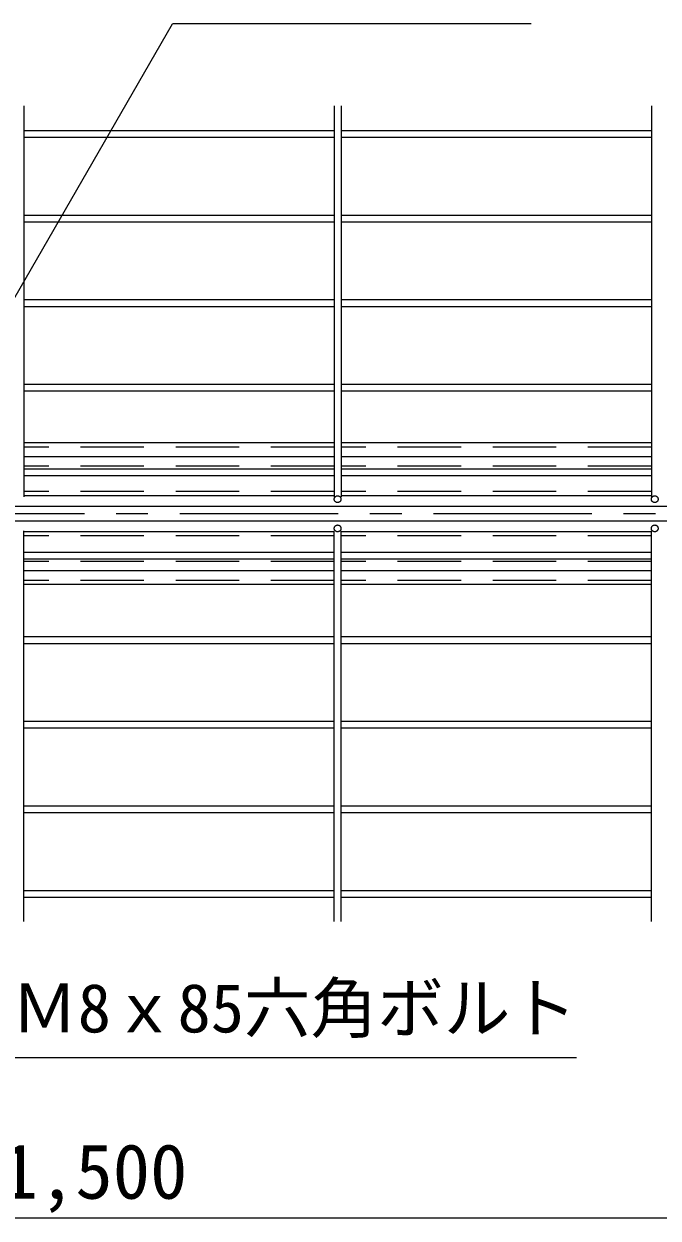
# Model space of a CAD drawing. Units: millimetres, scale not verified. Extents: x -10000 to 10000, y -6925 to 6925.
# Drawn here: x -179 to 821, y 2980 to 4863 of the extents above; entities that cross this region are included whole.
import ezdxf
from ezdxf.enums import TextEntityAlignment as Align

# ---------------------------------------------------------------- set-up
doc = ezdxf.new("R2010")
doc.units = ezdxf.units.MM
doc.header["$LTSCALE"] = 50
doc.linetypes.add('CHAIN1', pattern=[8, 5, -1, 1, -1])
doc.linetypes.add('DASHED2', pattern=[3, 2, -1])
for name, color, linetype, lineweight in [('0-5_1-7', 7, 'Continuous', 9), ('0-9_1-8', 3, 'Continuous', 9), ('1-1_2-7', 7, 'Continuous', 9), ('1-2_2-5', 6, 'Continuous', 9), ('1-3_2-4', 2, 'DASHED2', 9), ('1-4_2-3', 7, 'DASHED2', 9), ('1-7_2-8', 3, 'Continuous', 9)]:
    doc.layers.add(name, color=color, linetype=linetype, lineweight=lineweight)
doc.styles.add('ＭＳ ゴシック', font='')
doc.styles.get('ＭＳ ゴシック').set_extended_font_data('MS Gothic')

msp = doc.modelspace()

# ---------------------------------------------------------------- linework, layer by layer
at = {"layer": '1-1_2-7', "color": 3}
msp.add_line((2085.43, 2980), (-2914.57, 2980), dxfattribs=at)
at = {"layer": '1-2_2-5'}
for p, q in [((-179.23, 4733.28), (-179.23, 4117.04)), ((310.1, 4733.28), (310.1, 4117.04)), ((320.77, 4733.28), (320.77, 4117.04)), ((810.1, 4733.28), (810.1, 4117.04)), ((-179.23, 4694.71), (310.1, 4694.71)), ((320.77, 4694.71), (810.1, 4694.71)), ((-179.23, 4684.04), (310.1, 4684.04)), ((320.77, 4684.04), (810.1, 4684.04)), ((-179.23, 4561.38), (310.1, 4561.38)), ((320.77, 4561.38), (810.1, 4561.38)), ((-179.23, 4550.71), (310.1, 4550.71)), ((320.77, 4550.71), (810.1, 4550.71)), ((-179.23, 4428.04), (310.1, 4428.04)), ((320.77, 4428.04), (810.1, 4428.04)), ((-179.23, 4417.38), (310.1, 4417.38)), ((320.77, 4417.38), (810.1, 4417.38)), ((-179.23, 4294.71), (310.1, 4294.71)), ((320.77, 4294.71), (810.1, 4294.71)), ((-179.23, 4284.04), (310.1, 4284.04)), ((320.77, 4284.04), (810.1, 4284.04)), ((-179.23, 4161.38), (310.1, 4161.38)), ((320.77, 4161.38), (810.1, 4161.38)), ((-179.23, 4150.71), (310.1, 4150.71)), ((320.77, 4150.71), (810.1, 4150.71)), ((-179.23, 3447.47), (-179.23, 4063.71)), ((310.1, 3447.47), (310.1, 4063.71)), ((320.77, 3447.47), (320.77, 4063.71)), ((810.1, 3447.47), (810.1, 4063.71)), ((-179.23, 4030.04), (310.1, 4030.04)), ((320.77, 4030.04), (810.1, 4030.04)), ((-179.23, 4019.38), (310.1, 4019.38)), ((320.77, 4019.38), (810.1, 4019.38)), ((-179.23, 3896.71), (310.1, 3896.71)), ((-179.23, 3886.04), (310.1, 3886.04)), ((320.77, 3896.71), (810.1, 3896.71)), ((320.77, 3886.04), (810.1, 3886.04)), ((-179.23, 3763.38), (310.1, 3763.38)), ((-179.23, 3752.71), (310.1, 3752.71)), ((320.77, 3763.38), (810.1, 3763.38)), ((320.77, 3752.71), (810.1, 3752.71)), ((-179.23, 3630.04), (310.1, 3630.04)), ((-179.23, 3619.38), (310.1, 3619.38)), ((320.77, 3630.04), (810.1, 3630.04)), ((320.77, 3619.38), (810.1, 3619.38)), ((-179.23, 3496.71), (310.1, 3496.71)), ((-179.23, 3486.04), (310.1, 3486.04)), ((320.77, 3496.71), (810.1, 3496.71)), ((320.77, 3486.04), (810.1, 3486.04))]:
    msp.add_line(p, q, dxfattribs=at)
at = {"layer": '1-2_2-5', "linetype": 'DASHED2'}
for centre in [(315.43, 4113.38), (815.43, 4113.38), (315.43, 4067.38), (815.43, 4067.38)]:
    msp.add_circle(centre, 5.33, dxfattribs=at)
at = {"layer": '1-3_2-4', "linetype": 'Continuous'}
for p, q in [((310.1, 4202.04), (-179.23, 4202.04)), ((810.1, 4202.04), (320.77, 4202.04)), ((310.1, 4118.71), (-179.23, 4118.71)), ((810.1, 4118.71), (320.77, 4118.71)), ((310.1, 4062.04), (-179.23, 4062.04)), ((810.1, 4062.04), (320.77, 4062.04)), ((310.1, 3978.71), (-179.23, 3978.71)), ((810.1, 3978.71), (320.77, 3978.71))]:
    msp.add_line(p, q, dxfattribs=at)
at = {"layer": '1-3_2-4'}
for p, q in [((310.1, 4195.38), (-179.23, 4195.38)), ((810.1, 4195.38), (320.77, 4195.38)), ((310.1, 4125.38), (-179.23, 4125.38)), ((810.1, 4125.38), (320.77, 4125.38)), ((310.1, 4055.38), (-179.23, 4055.38)), ((810.1, 4055.38), (320.77, 4055.38)), ((310.1, 3985.38), (-179.23, 3985.38)), ((810.1, 3985.38), (320.77, 3985.38))]:
    msp.add_line(p, q, dxfattribs=at)
at = {"layer": '1-4_2-3', "linetype": 'Continuous'}
for p, q in [((310.1, 4180.38), (-179.23, 4180.38)), ((810.1, 4180.38), (320.77, 4180.38)), ((2085.43, 4102.04), (-2685.84, 4102.04)), ((2085.43, 4078.71), (-2685.84, 4078.71)), ((310.1, 4000.38), (-179.23, 4000.38)), ((810.1, 4000.38), (320.77, 4000.38))]:
    msp.add_line(p, q, dxfattribs=at)
at = {"layer": '1-4_2-3'}
for p, q in [((310.1, 4165.38), (-179.23, 4165.38)), ((810.1, 4165.38), (320.77, 4165.38)), ((310.1, 4015.38), (-179.23, 4015.38)), ((810.1, 4015.38), (320.77, 4015.38))]:
    msp.add_line(p, q, dxfattribs=at)
at = {"layer": '1-4_2-3', "color": 3, "linetype": 'CHAIN1'}
msp.add_line((5516.44, 4090.38), (-2962.09, 4090.38), dxfattribs=at)
at = {"layer": '1-7_2-8'}
for p, q in [((-376.23, 4115.38), (55.24, 4862.71)), ((620.73, 4862.71), (55.24, 4862.71)), ((-219.29, 3233.15), (692.29, 3233.15))]:
    msp.add_line(p, q, dxfattribs=at)

# ---------------------------------------------------------------- texts
at = {"layer": '0-5_1-7', "color": 4, "style": 'ＭＳ ゴシック'}
msp.add_text('出幅寸法： 1,500', height=86.51, dxfattribs=at).set_placement((-864.57, 2984.63), align=Align.BOTTOM_LEFT)
at = {"layer": '0-9_1-8', "color": 4, "style": 'ＭＳ ゴシック'}
msp.add_text('Ｍ8ｘ85六角ボルト', height=76.98, dxfattribs=at).set_placement((-199.29, 3249.63), align=Align.BOTTOM_LEFT)

doc.saveas('drawing.dxf')
